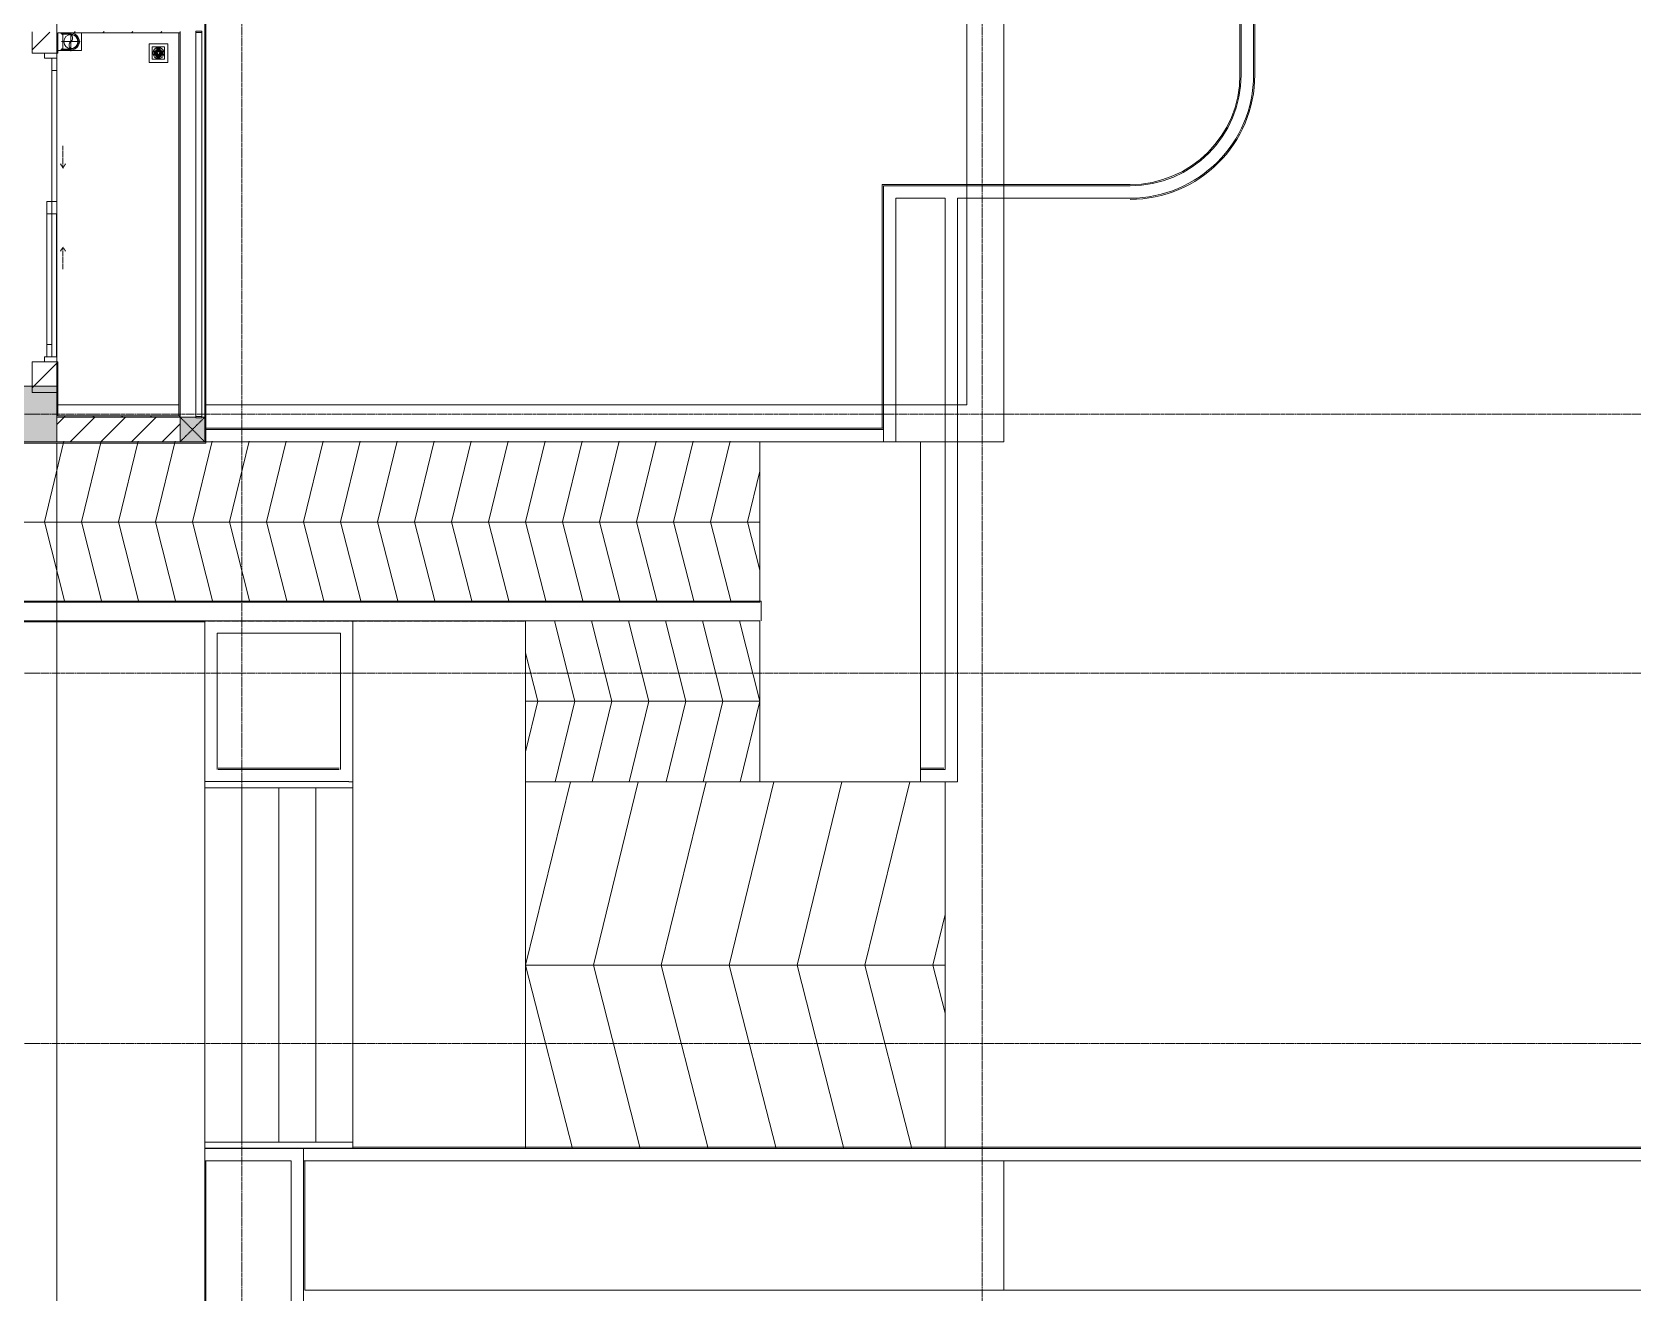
# Model space of a CAD drawing. Header units: millimetres. Extents: x 5356 to 209803, y -16346 to 109894.
# Drawn here: x 53253 to 66228, y 46415 to 56633 of the extents above; entities that cross this region are included whole.
import ezdxf

# ---------------------------------------------------------------- set-up
doc = ezdxf.new("R2010")
doc.units = ezdxf.units.MM
for name, pattern in [('Dash', [6, 3, -3]), ('Grid Line', [22.225, 12.7, -3.175, 3.175, -3.175]), ('IMPORT-CENTER _3_', [10.16, 6.35, -1.27, 1.27, -1.27]), ('IMPORT-Overhead', [3.96875, 2.38125, -1.5875])]:
    doc.linetypes.add(name, pattern=pattern)
for name, color, linetype, lineweight in [('0-1', 7, 'Continuous', 5), ('A-AREA-1', 30, 'IMPORT-Overhead', 9), ('A-DETL-THIN', 151, 'Continuous', 9), ('A-DOOR', 31, 'Continuous', 9), ('A-DOOR-FRAM', 31, 'Continuous', 9), ('A-DOOR-HDLN', 31, 'Dash', 9), ('A-FLOR', 192, 'Continuous', 9), ('A-FLOR-1', 9, 'Continuous', 9), ('A-FLOR-HRAL', 11, 'Continuous', 9), ('A-WALL', 113, 'Continuous', 9), ('A-WALL-3', 113, 'Continuous', 18), ('A-WALL-PATT-2', 9, 'Continuous', 9), ('A-WALL-PATT-3', 111, 'Continuous', 9), ('G-IMPT', 8, 'Continuous', 9), ('G-IMPT-2', 8, 'IMPORT-CENTER _3_', 9), ('I-WALL-1', 253, 'Continuous', 18), ('I-WALL-2', 9, 'Continuous', 9), ('M-EQPM', 50, 'Continuous', 9), ('S-BEAM-1', 9, 'Continuous', 9), ('S-COLS', 52, 'Continuous', 9), ('S-COLS-1', 254, 'Continuous', 5), ('S-COLS-2', 253, 'Continuous', 18), ('S-COLS-4', 52, 'Continuous', 18), ('S-COLS-5', 52, 'Dash', 9), ('S-COLS-HDLN', 52, 'Dash', 9), ('S-GRID-1', 1, 'Grid Line', 9), ('S-STRS', 31, 'Continuous', 9)]:
    doc.layers.add(name, color=color, linetype=linetype, lineweight=lineweight)
pattern_1 = [(45, (0, 0), (-116.67262, 116.67262), [])]
pattern_2 = [(45, (0, 0), (-124.4508, 124.4508), [])]

# ---------------------------------------------------------------- blocks, each defined once
blk = doc.blocks.new('NCV_TKTC_KET CAU_rvt-1-TKCS_MB ĐỊNH VỊ MỐC TỌA ĐỘ CÔNG TRÌNH')
at = {"layer": 'S-COLS-1'}
blk.add_hatch(color=256, dxfattribs=at).paths.add_polyline_path([(53453, 53312), (53453, 53762), (52603, 53762), (52603, 53312)])
at = {"layer": 'S-BEAM-1'}
blk.add_line((54453, 56633), (54453, 53512), dxfattribs=at)
at = {"layer": 'S-COLS-2'}
for p, q in [((53453, 53762), (52603, 53762)), ((53453, 53312), (53453, 53762)), ((52603, 53312), (53453, 53312))]:
    blk.add_line(p, q, dxfattribs=at)
blk = doc.blocks.new('NCV_TKTC_TANG 1_rvt-1-TKCS_MB ĐỊNH VỊ MỐC TỌA ĐỘ CÔNG TRÌNH')
at = {"layer": 'A-WALL-PATT-2'}
h = blk.add_hatch(dxfattribs=at)
h.set_pattern_fill('FP_3', color=256, style=0, pattern_type=2)
h.set_pattern_definition(pattern_1)
h.paths.add_polyline_path([(53463, 56627), (54453, 56627), (54453, 56637), (53453, 56637), (53453, 56627)])
h = blk.add_hatch(dxfattribs=at)
h.set_pattern_fill('FP_3', color=256, style=0, pattern_type=2)
h.set_pattern_definition(pattern_1)
h.paths.add_polyline_path([(53453, 53512), (53463, 53512), (53463, 53960), (53453, 53960)])
h.paths.add_polyline_path([(53463, 56460), (53463, 56627), (53453, 56627), (53453, 56460)])
h = blk.add_hatch(dxfattribs=at)
h.set_pattern_fill('FP_3', color=256, style=0, pattern_type=2)
h.set_pattern_definition(pattern_1)
h.paths.add_polyline_path([(53463, 53512), (54453, 53512), (54453, 53522), (53463, 53522)])
at = {"layer": 'A-FLOR-1'}
blk.add_line((53452, 54000), (53452, 55161), dxfattribs=at)
at = {"layer": 'I-WALL-1'}
for p, q in [((53453, 56637), (53453, 56627)), ((53453, 56627), (53453, 56460)), ((53463, 56627), (54453, 56627)), ((53463, 56460), (53463, 56627)), ((54453, 56627), (54453, 56637)), ((53453, 56460), (53463, 56460)), ((53453, 53960), (53453, 53512)), ((53463, 53960), (53453, 53960)), ((53463, 53522), (53463, 53960)), ((53453, 53512), (53463, 53512)), ((54453, 53522), (53463, 53522)), ((53463, 53512), (54453, 53512)), ((54453, 53512), (54453, 53522))]:
    blk.add_line(p, q, dxfattribs=at)
at = {"layer": 'I-WALL-2'}
for p, q in [((54443, 53522), (54443, 56627)), ((54453, 56627), (54453, 53522))]:
    blk.add_line(p, q, dxfattribs=at)
blk = doc.blocks.new('DEG_02-DEG_03 - DEG_02-2500x2400mm-CỬA ĐI 02 CÁNH TRƯỢT-625766-TKCS_MB ĐỊNH VỊ MỐC TỌA ĐỘ CÔNG TRÌNH')
at = {"layer": 'A-DOOR'}
for p, q in [((-1110, 100), (-1210, 100)), ((-1210, 100), (-1210, 60)), ((-1210, 60), (-1110, 60)), ((-1110, 60), (-1110, 100)), ((-1110, 100), (-50, 100)), ((-50, 60), (-1110, 60)), ((50, 100), (-50, 100)), ((-50, 100), (-50, 60)), ((50, 60), (-50, 60)), ((-50, 60), (-50, 20)), ((-50, 60), (50, 60)), ((-50, 20), (50, 20)), ((50, 60), (50, 100)), ((50, 20), (50, 60)), ((50, 60), (1110, 60)), ((1110, 20), (50, 20)), ((1210, 60), (1110, 60)), ((1110, 60), (1110, 20)), ((1110, 20), (1210, 20)), ((1210, 20), (1210, 60))]:
    blk.add_line(p, q, dxfattribs=at)
at = {"layer": 'A-DOOR-FRAM'}
for p, q in [((-1210, 100), (-1250, 100)), ((-1250, 100), (-1250, 0)), ((-1250, 0), (-1210, 0)), ((-1210, 0), (-1210, 100)), ((1250, 100), (1210, 100)), ((1210, 100), (1210, 0)), ((1210, 0), (1250, 0)), ((1250, 0), (1250, 100))]:
    blk.add_line(p, q, dxfattribs=at)
at = {"layer": 'A-DOOR-HDLN'}
for p, q in [((-500, 151), (-320, 151)), ((-320, 151), (-355, 171)), ((-320, 151), (-355, 131)), ((320, 151), (355, 171)), ((320, 151), (355, 131)), ((500, 151), (320, 151))]:
    blk.add_line(p, q, dxfattribs=at)
blk = doc.blocks.new('Railing - 50 x 10mm-1251311-TKCS_MB ĐỊNH VỊ MỐC TỌA ĐỘ CÔNG TRÌNH')
at = {"layer": 'A-FLOR-HRAL'}
for p, q in [((25, 5), (-25, 5)), ((-25, 5), (-25, -5)), ((25, -5), (25, 5)), ((-25, -5), (25, -5))]:
    blk.add_line(p, q, dxfattribs=at)
blk = doc.blocks.new('Railing - Railing-1598497-TKCS_MB ĐỊNH VỊ MỐC TỌA ĐỘ CÔNG TRÌNH')
at = {"layer": 'A-FLOR-HRAL'}
for p, q in [((54579, 56630), (54579, 53517)), ((54629, 53517), (54629, 56630))]:
    blk.add_line(p, q, dxfattribs=at)
for p in [(54604, 56635), (54604, 53512)]:
    blk.add_blockref('Railing - 50 x 10mm-1251311-TKCS_MB ĐỊNH VỊ MỐC TỌA ĐỘ CÔNG TRÌNH', p)
blk = doc.blocks.new('TKTC_XREF_251221_MB TANG 1 - TKTC_XREF_260130_MB TANG 1_dwg_THU NUOC - THU NUOC-444531-TKCS_MB TẦNG 1-4202124-TKCS_MB ĐỊNH VỊ MỐC TỌA ĐỘ CÔNG TRÌNH')
at = {"layer": 'M-EQPM'}
for p, q in [((-23, 11), (41, 11)), ((41, 5), (-23, 5)), ((-11, 23), (28, 23)), ((28, 17), (-11, 17)), ((-1, 36), (19, 36)), ((19, 30), (-1, 30)), ((-23, -14), (41, -14)), ((41, -20), (-23, -20)), ((-11, -26), (28, -26)), ((28, -32), (-11, -32)), ((-1, -38), (19, -38)), ((19, -44), (-1, -44))]:
    blk.add_line(p, q, dxfattribs=at)
at = {"layer": 'M-EQPM', "flags": 128}
for points in [[(84, -79), (84, 71), (-66, 71), (-66, -79)], [(59, -54), (59, 46), (-41, 46), (-41, -54)]]:
    blk.add_lwpolyline(points, close=True, dxfattribs=at)
for points in [[(-23, -1), (1, -1), (1, -7), (-23, -7)], [(41, -7), (17, -7), (17, -1), (41, -1)]]:
    blk.add_lwpolyline(points, dxfattribs=at)
at = {"layer": 'M-EQPM'}
for centre, radius, start, end in [((9, -4), 45, 360, 180), ((9, -4), 45, 360, 180), ((-23, 8), 3, 90, 270), ((-11, 20), 3, 90, 270), ((-1, 33), 3, 90, 270), ((19, 33), 3, 270, 90), ((28, 20), 3, 270, 90), ((41, 8), 3, 270, 90), ((9, -4), 45, 180, 360), ((9, -4), 45, 180, 360), ((-23, -4), 3, 90, 270), ((-23, -17), 3, 90, 270), ((-11, -29), 3, 90, 270), ((-1, -41), 3, 90, 270), ((19, -41), 3, 270, 90), ((28, -29), 3, 270, 90), ((41, -4), 3, 270, 90), ((41, -17), 3, 270, 90)]:
    blk.add_arc(centre, radius, start, end, dxfattribs=at)
blk = doc.blocks.new('TKTC_XREF_251221_MB TANG 1 - TKTC_XREF_260130_MB TANG 1_dwg_CUM U_DN100-V212-TKCS_MB ĐỊNH VỊ MỐC TỌA ĐỘ CÔNG TRÌNH')
at = {"layer": 'G-IMPT'}
blk.add_hatch(color=256, dxfattribs=at).paths.add_polyline_path([(0, 61), (16, 59), (30, 53), (43, 43), (53, 30), (59, 16), (61, 0), (59, -16), (53, -31), (43, -43), (30, -53), (16, -59), (0, -61), (0, -57), (15, -55), (28, -49), (40, -40), (49, -29), (55, -15), (57, 0), (55, 15), (49, 28), (40, 40), (28, 49), (15, 55), (0, 57)])
for p, q in [((-79, 67), (-79, 63)), ((-77, 67), (-77, 63)), ((-75, 67), (-75, 63)), ((-73, 69), (-73, 61)), ((-67, 68), (-72, 68)), ((-67, 62), (-72, 62)), ((-65, 69), (0, 69)), ((-79, -63), (-79, -67)), ((-77, -63), (-77, -67)), ((-75, -63), (-75, -67)), ((-73, -61), (-73, -69)), ((-67, -62), (-72, -62)), ((-67, -68), (-72, -68)), ((-67, -73), (-67, -71)), ((-65, -69), (0, -69))]:
    blk.add_line(p, q, dxfattribs=at)
at = {"layer": 'G-IMPT', "flags": 128}
for points in [[(-73, 68), (-78, 68), (-78, 62), (-73, 62)], [(-72, 59), (-67, 59), (-67, 71), (-72, 71)], [(-67, 71), (-67, 73), (-65, 73), (-65, 57), (-67, 57), (-67, 59)], [(-65, 61), (0, 61), (0, 57)], [(-73, -62), (-78, -62), (-78, -68), (-73, -68)], [(-72, -71), (-67, -71), (-67, -59), (-72, -59)], [(-67, -59), (-67, -57), (-65, -57), (-65, -72)], [(-65, -61), (0, -61), (0, -57)]]:
    blk.add_lwpolyline(points, dxfattribs=at)
at = {"layer": 'G-IMPT'}
for centre, radius, start, end in [((-78, 67), 0.96, 90, 180), ((-78, 63), 0.96, 180, 270), ((-71, 69), 1.56, 112.6199, 247.3801), ((-68, 65), 4.8, 143.1301, 216.8699), ((-71, 61), 1.56, 112.6199, 247.3801), ((0, 0), 69, 270, 90), ((0, 0), 61, 270, 90), ((0, 0), 57, 270, 90), ((-78, -63), 0.96, 90, 180), ((-78, -67), 0.96, 180, 270), ((-71, -61), 1.56, 112.6199, 247.3801), ((-68, -65), 4.8, 143.1301, 216.8699), ((-71, -69), 1.56, 112.6199, 247.3801)]:
    blk.add_arc(centre, radius, start, end, dxfattribs=at)
blk = doc.blocks.new('TKTC_XREF_251221_MB TANG 1 - TKTC_XREF_260130_MB TANG 1_dwg_$cc-V213-TKCS_MB ĐỊNH VỊ MỐC TỌA ĐỘ CÔNG TRÌNH')
at = {"layer": 'G-IMPT'}
blk.add_circle((0, 0), 0.5, dxfattribs=at)
for centre, radius, start, end in [((0, 0), 0.5, 90, 270), ((0.19, 0.25), 0.313, 126.8699, 233.1301), ((-0.19, -0.25), 0.313, 306.8699, 53.1301)]:
    blk.add_arc(centre, radius, start, end, dxfattribs=at)
at = {"layer": 'G-IMPT-2'}
for p, q in [((-0.67, 0), (0.67, 0)), ((0, -0.67), (0, 0.64))]:
    blk.add_line(p, q, dxfattribs=at)
blk = doc.blocks.new('TKTC_XREF_251221_MB TANG 1 - TKTC_XREF_260130_MB TANG 1_dwg-4202109-TKCS_MB ĐỊNH VỊ MỐC TỌA ĐỘ CÔNG TRÌNH')
at = {"layer": 'G-IMPT'}
blk.add_line((-149649, -344719), (-149649, -344864), dxfattribs=at)
at = {"layer": 'G-IMPT', "flags": 128}
for points in [[(-149649, -344719), (-149649, -344864), (-149689, -344864)], [(-149649, -344864), (-149499, -344864), (-149499, -344720)]]:
    blk.add_lwpolyline(points, dxfattribs=at)
at = {"extrusion": (0, 0, -1)}
for name, xscale, yscale, zscale, rotation in [('TKTC_XREF_251221_MB TANG 1 - TKTC_XREF_260130_MB TANG 1_dwg_CUM U_DN100-V212-TKCS_MB ĐỊNH VỊ MỐC TỌA ĐỘ CÔNG TRÌNH', 0.9975000000000006, 0.9975000000000006, -0.9975000000000006, 180.000991338195), ('TKTC_XREF_251221_MB TANG 1 - TKTC_XREF_260130_MB TANG 1_dwg_$cc-V213-TKCS_MB ĐỊNH VỊ MỐC TỌA ĐỘ CÔNG TRÌNH', 113.7150000000073, 113.7150000000073, -113.7150000000073, 359.9990086636432)]:
    blk.add_blockref(name, (149584, -344792), dxfattribs=dict(at, xscale=xscale, yscale=yscale, zscale=zscale, rotation=rotation))
at = {"extrusion": (0, 0, -1), "zscale": -1}
blk.add_blockref('TKTC_XREF_251221_MB TANG 1 - TKTC_XREF_260130_MB TANG 1_dwg_THU NUOC - THU NUOC-444531-TKCS_MB TẦNG 1-4202124-TKCS_MB ĐỊNH VỊ MỐC TỌA ĐỘ CÔNG TRÌNH', (148865, -344881), dxfattribs=at)
blk = doc.blocks.new('TKTC_XREF_251221_MB TANG 1 - TKTC_XREF_251221_MB TANG 1-2038492-TKCS_MB ĐỊNH VỊ MỐC TỌA ĐỘ CÔNG TRÌNH')
blk.add_blockref('TKTC_XREF_251221_MB TANG 1 - TKTC_XREF_260130_MB TANG 1_dwg-4202109-TKCS_MB ĐỊNH VỊ MỐC TỌA ĐỘ CÔNG TRÌNH', (169499, 384110))
blk = doc.blocks.new('TKTC_NAP THAM BE NUOC NGAM_260130 - TKTC_XREF_260130_NAP THAM BE NUOC NGAM_dwg-4013458-TKCS_MB ĐỊNH VỊ MỐC TỌA ĐỘ CÔNG TRÌNH')
at = {"layer": 'G-IMPT'}
for p, q in [((-149709, 149578), (-149709, 150738)), ((-149709, 149578), (-149709, 150738)), ((-148719, 149190), (-149699, 149190)), ((-148719, 149190), (-149699, 149190)), ((-142334, 149190), (-148499, 149190)), ((-149709, 148880), (-149709, 140125))]:
    blk.add_line(p, q, dxfattribs=at)
at = {"layer": 'G-IMPT', "flags": 128}
for points in [[(-149699, 153615), (-142334, 153615), (-142334, 149190), (-148499, 149190)], [(-149699, 153615), (-142334, 153615), (-142334, 149190)], [(-135209, 141325), (-135209, 153615), (-142034, 153615), (-142034, 148890), (-148499, 148890)]]:
    blk.add_lwpolyline(points, dxfattribs=at)
blk = doc.blocks.new('TKTC_NAP THAM BE NUOC NGAM_260130 - NẮP THĂM BỂ NƯỚC NGẦM-2336355-TKCS_MB ĐỊNH VỊ MỐC TỌA ĐỘ CÔNG TRÌNH')
blk.add_blockref('TKTC_NAP THAM BE NUOC NGAM_260130 - TKTC_XREF_260130_NAP THAM BE NUOC NGAM_dwg-4013458-TKCS_MB ĐỊNH VỊ MỐC TỌA ĐỘ CÔNG TRÌNH', (150009, -139815))
blk = doc.blocks.new('Top Rail Type - Top Rail_Internal_-2412085-TKCS_MB ĐỊNH VỊ MỐC TỌA ĐỘ CÔNG TRÌNH')
at = {"layer": 'A-FLOR-HRAL'}
for p, q in [((54653, 47587), (54653, 47637)), ((54653, 47637), (55853, 47637)), ((55853, 47637), (55853, 47587)), ((55853, 47587), (54653, 47587))]:
    blk.add_line(p, q, dxfattribs=at)
blk = doc.blocks.new('Top Rail Type - Top Rail_Internal_-V341-TKCS_MB ĐỊNH VỊ MỐC TỌA ĐỘ CÔNG TRÌNH')
at = {"layer": 'A-FLOR-HRAL'}
for p, q in [((54653, 47587), (54653, 47637)), ((55853, 47637), (54653, 47637)), ((55853, 47587), (55853, 47637)), ((55853, 47587), (54653, 47587))]:
    blk.add_line(p, q, dxfattribs=at)
blk = doc.blocks.new('Top Rail Type - Top Rail_Internal_-2412096-TKCS_MB ĐỊNH VỊ MỐC TỌA ĐỘ CÔNG TRÌNH')
at = {"layer": 'A-FLOR-HRAL'}
for p, q in [((54653, 50508), (54653, 50558)), ((54653, 50558), (55819, 50558)), ((55853, 50508), (54653, 50508)), ((55853, 50558), (55853, 50508))]:
    blk.add_line(p, q, dxfattribs=at)
blk = doc.blocks.new('Top Rail Type - Top Rail_Internal_-V342-TKCS_MB ĐỊNH VỊ MỐC TỌA ĐỘ CÔNG TRÌNH')
at = {"layer": 'A-FLOR-HRAL'}
for p, q in [((54653, 50508), (54653, 50558)), ((55819, 50558), (54653, 50558)), ((55853, 50508), (54653, 50508)), ((55853, 50508), (55853, 50558))]:
    blk.add_line(p, q, dxfattribs=at)
blk = doc.blocks.new('G1_SOF - BO TRU - 200x200-3050151-TKCS_MB ĐỊNH VỊ MỐC TỌA ĐỘ CÔNG TRÌNH')
at = {"layer": 'S-COLS-HDLN'}
for p, q in [((-100, 100), (100, -100)), ((100, 100), (-100, -100))]:
    blk.add_line(p, q, dxfattribs=at)

msp = doc.modelspace()

# ---------------------------------------------------------------- hatches: boundary and pattern name
at = {"layer": 'A-WALL-PATT-3'}
h = msp.add_hatch(dxfattribs=at)
h.set_pattern_fill('FP_1', color=256, style=0, pattern_type=2)
h.set_pattern_definition(pattern_2)
h.paths.add_polyline_path([(53352.6, 53711.9), (53452.6, 53711.9), (53452.6, 53960.3), (53252.6, 53960.3), (53252.6, 53711.9)])
h.paths.add_polyline_path([(53452.6, 56460.3), (53452.6, 56631.9), (53252.6, 56631.9), (53252.6, 56460.3), (53352.6, 56460.3)])
h = msp.add_hatch(dxfattribs=at)
h.set_pattern_fill('FP_1', color=256, style=0, pattern_type=2)
h.set_pattern_definition(pattern_2)
h.paths.add_polyline_path([(53452.6, 53311.9), (54452.6, 53311.9), (54452.6, 53511.9), (53452.6, 53511.9)])
at = {"layer": 'S-COLS-1'}
msp.add_hatch(color=256, dxfattribs=at).paths.add_polyline_path([(54628.6, 53311.9), (54652.6, 53311.9), (54652.6, 53511.9), (54628.6, 53511.9), (54628.6, 53506.9), (54578.6, 53506.9), (54578.6, 53511.9), (54452.6, 53511.9), (54452.6, 53311.9), (54578.6, 53311.9)])

# ---------------------------------------------------------------- linework, layer by layer
at = {"layer": 'A-AREA-1'}
for p, q in [((60452.5, 50557.9), (60452.5, 53311.9)), ((52727.6, 51857.5), (57252.6, 51857.5)), ((54652.6, 51857.5), (54652.6, 50557.5)), ((57252.6, 51857.5), (57252.6, 50557.9)), ((54652.6, 50507.5), (54652.6, 47636.7)), ((54652.6, 47636.7), (54652.6, 50507.5)), ((55852.6, 50557.9), (55852.6, 47586.7)), ((57252.6, 50557.9), (60452.5, 50557.9)), ((54652.6, 46036.9), (54652.6, 47586.7)), ((55852.6, 47586.7), (55819.3, 47586.7))]:
    msp.add_line(p, q, dxfattribs=at)
at = {"layer": 'A-DETL-THIN'}
for p, q in [((50352.5, 53311.9), (59152.5, 53311.9)), ((59152.5, 53311.9), (50352.5, 53311.9)), ((53352.5, 52663.9), (53511.8, 53315.9)), ((53652.5, 52663.9), (53811.8, 53315.9)), ((53952.5, 52663.9), (54111.8, 53315.9)), ((54252.5, 52663.9), (54411.8, 53315.9)), ((54552.5, 52663.9), (54711.8, 53315.9)), ((54852.5, 52663.9), (55011.8, 53315.9)), ((55152.5, 52663.9), (55311.8, 53315.9)), ((55452.5, 52663.9), (55611.8, 53315.9)), ((55752.5, 52663.9), (55911.8, 53315.9)), ((56052.5, 52663.9), (56211.8, 53315.9)), ((56352.5, 52663.9), (56511.8, 53315.9)), ((56652.5, 52663.9), (56811.8, 53315.9)), ((56952.5, 52663.9), (57111.8, 53315.9)), ((57252.5, 52663.9), (57411.8, 53315.9)), ((57552.5, 52663.9), (57711.8, 53315.9)), ((57852.5, 52663.9), (58011.8, 53315.9)), ((58152.5, 52663.9), (58311.8, 53315.9)), ((58452.5, 52663.9), (58611.8, 53315.9)), ((58752.5, 52663.9), (58911.8, 53315.9)), ((59152.5, 53311.9), (59152.5, 52011.9)), ((59152.5, 52011.9), (59152.5, 53311.9)), ((59052.5, 52663.9), (59152.5, 53073.1)), ((50352.5, 52661.9), (59152.5, 52661.9)), ((53352.5, 52663.9), (53519.2, 52011.9)), ((53652.5, 52663.9), (53819.2, 52011.9)), ((53952.5, 52663.9), (54119.2, 52011.9)), ((54252.5, 52663.9), (54419.2, 52011.9)), ((54552.5, 52663.9), (54719.2, 52011.9)), ((54852.5, 52663.9), (55019.2, 52011.9)), ((55152.5, 52663.9), (55319.2, 52011.9)), ((55452.5, 52663.9), (55619.2, 52011.9)), ((55752.5, 52663.9), (55919.2, 52011.9)), ((56052.5, 52663.9), (56219.2, 52011.9)), ((56352.5, 52663.9), (56519.2, 52011.9)), ((56652.5, 52663.9), (56819.2, 52011.9)), ((56952.5, 52663.9), (57119.2, 52011.9)), ((57252.5, 52663.9), (57419.2, 52011.9)), ((57552.5, 52663.9), (57719.2, 52011.9)), ((57852.5, 52663.9), (58019.2, 52011.9)), ((58152.5, 52663.9), (58319.2, 52011.9)), ((58452.5, 52663.9), (58619.2, 52011.9)), ((58752.5, 52663.9), (58919.2, 52011.9)), ((59052.5, 52663.9), (59152.5, 52272.7)), ((59152.5, 52011.9), (50352.5, 52011.9)), ((50352.5, 52011.9), (59152.5, 52011.9)), ((57252.6, 51861.9), (59152.5, 51861.9)), ((57252.6, 50557.9), (57252.6, 51861.9)), ((57652.5, 51209.9), (57485.8, 51861.9)), ((57952.5, 51209.9), (57785.8, 51861.9)), ((58252.5, 51209.9), (58085.8, 51861.9)), ((58552.5, 51209.9), (58385.8, 51861.9)), ((58852.5, 51209.9), (58685.8, 51861.9)), ((59152.5, 51209.9), (58985.8, 51861.9)), ((59152.5, 51861.9), (59152.5, 50557.9)), ((57352.5, 51209.9), (57252.6, 51600.9)), ((57252.6, 51209.9), (59152.5, 51209.9)), ((57352.5, 51209.9), (57252.6, 50801)), ((57652.5, 51209.9), (57493.1, 50557.9)), ((57952.5, 51209.9), (57793.1, 50557.9)), ((58252.5, 51209.9), (58093.1, 50557.9)), ((58552.5, 51209.9), (58393.1, 50557.9)), ((58852.5, 51209.9), (58693.1, 50557.9)), ((59152.5, 51209.9), (58993.1, 50557.9)), ((57252.6, 49072.1), (57615.8, 50557.9)), ((60652.6, 50557.9), (57252.6, 50557.9)), ((57252.6, 50557.9), (57252.6, 47586.3)), ((59152.5, 50557.9), (57252.6, 50557.9)), ((57802.6, 49072.1), (58165.8, 50557.9)), ((58352.6, 49072.1), (58715.8, 50557.9)), ((58902.6, 49072.1), (59265.8, 50557.9)), ((59452.6, 49072.1), (59815.8, 50557.9)), ((60002.6, 49072.1), (60365.8, 50557.9)), ((60652.6, 47586.3), (60652.6, 50557.9)), ((60552.6, 49072.1), (60652.6, 49481)), ((57252.6, 49072.1), (57632.4, 47586.3)), ((57252.6, 49072.1), (60652.6, 49072.1)), ((57802.6, 49072.1), (58182.4, 47586.3)), ((58352.6, 49072.1), (58732.4, 47586.3)), ((58902.6, 49072.1), (59282.4, 47586.3)), ((59452.6, 49072.1), (59832.4, 47586.3)), ((60002.6, 49072.1), (60382.4, 47586.3)), ((60552.6, 49072.1), (60652.6, 48681.2)), ((57252.6, 47586.3), (60652.6, 47586.3))]:
    msp.add_line(p, q, dxfattribs=at)
at = {"layer": 'A-FLOR'}
for p, q in [((60252.5, 53311.9), (60452.5, 53311.9)), ((60452.5, 53311.9), (60452.5, 50667.9)), ((57252.6, 47596.3), (57252.6, 51861.9)), ((57252.6, 50557.9), (57252.6, 51861.9)), ((54652.6, 47636.7), (54652.6, 50507.5)), ((60452.5, 50557.9), (57252.6, 50557.9)), ((60652.6, 50557.9), (60652.6, 47596.3)), ((60652.6, 47596.3), (60652.6, 50557.9)), ((54652.6, 45836.9), (54652.6, 47586.7)), ((61127.6, 47486.3), (61127.6, 46437.4))]:
    msp.add_line(p, q, dxfattribs=at)
at = {"layer": 'A-WALL'}
for p, q in [((63042.6, 56286.3), (63042.6, 61258.6)), ((63052.6, 56286.3), (63052.6, 61258.6)), ((63152.6, 61258.6), (63152.6, 56286.3)), ((63162.6, 61258.6), (63162.6, 56286.3)), ((54652.6, 53511.9), (54652.6, 56625.2)), ((54662.6, 56625.2), (54662.6, 53511.9)), ((60142.5, 53421.9), (60142.5, 55396.3)), ((60142.5, 55396.3), (62152.6, 55396.3)), ((60152.5, 55386.3), (62152.6, 55386.3)), ((60152.5, 55386.3), (60152.5, 53311.9)), ((60652.6, 55286.3), (60252.5, 55286.3)), ((60252.5, 55286.3), (60252.5, 53311.9)), ((60652.6, 50657.9), (60652.6, 55286.3)), ((62152.6, 55286.3), (60752.6, 55286.3)), ((60752.6, 55286.3), (60752.6, 50557.9)), ((53452.6, 55160.3), (53452.6, 54000.3)), ((54452.6, 53311.9), (54452.6, 53511.9)), ((54662.6, 53421.9), (60152.5, 53421.9)), ((54662.6, 53411.9), (60152.5, 53411.9)), ((60252.5, 53311.9), (54662.6, 53311.9)), ((50342.5, 52021.9), (59162.5, 52021.9)), ((59152.5, 52011.9), (50352.5, 52011.9)), ((59162.5, 52021.9), (59162.5, 51861.9)), ((54652.6, 51851.9), (50342.5, 51851.9)), ((50352.5, 51861.9), (59152.5, 51861.9)), ((54652.6, 50557.5), (54652.6, 51861.9)), ((55852.6, 51851.9), (55852.6, 50557.5)), ((55752.6, 51761.9), (54752.6, 51761.9)), ((54752.6, 51761.9), (54752.6, 50657.5)), ((55752.6, 50657.5), (55752.6, 51761.9)), ((54762.6, 50667.5), (55742.6, 50667.5)), ((54762.6, 50657.5), (55742.6, 50657.5)), ((60452.5, 50667.9), (60452.5, 50557.9)), ((60452.5, 50667.9), (60642.6, 50667.9)), ((60652.6, 50657.9), (60452.5, 50657.9)), ((55819.3, 50557.5), (55852.6, 50557.5)), ((60752.6, 50557.9), (60452.5, 50557.9)), ((75927.6, 47586.3), (54652.6, 47586.3)), ((55452.6, 45137.4), (55452.6, 47586.3)), ((55852.6, 47596.3), (75937.6, 47596.3)), ((55352.6, 47486.3), (54652.6, 47486.3)), ((54652.6, 45836.9), (54652.6, 47486.3)), ((54662.6, 47486.3), (54662.6, 45826.9)), ((55352.6, 45237.4), (55352.6, 47486.3)), ((75827.6, 47486.3), (55452.6, 47486.3)), ((55462.6, 47486.3), (55462.6, 46437.4)), ((55462.6, 46437.4), (75927.6, 46437.4))]:
    msp.add_line(p, q, dxfattribs=at)
for radius, end in [(900, 0), (1000, 360), (1010, 360), (1000, 0), (890, 0), (900, 0)]:
    msp.add_arc((62152.6, 56286.3), radius, 270, end, dxfattribs=at)
at = {"layer": 'A-WALL-3'}
for p, q in [((53452.6, 56833.3), (53452.6, 56460.3)), ((54652.6, 56833.3), (54652.6, 56625.2)), ((54662.6, 56625.2), (54662.6, 56843.3)), ((53252.6, 56633.3), (53252.6, 56460.3)), ((54652.6, 56625.2), (54662.6, 56625.2)), ((53252.6, 56460.3), (53352.6, 56460.3)), ((53252.6, 53960.3), (53252.6, 53711.9)), ((53352.6, 53960.3), (53252.6, 53960.3)), ((53452.6, 53711.9), (53452.6, 53960.3)), ((53252.6, 53711.9), (53452.6, 53711.9)), ((54452.6, 53511.9), (53452.6, 53511.9)), ((53452.6, 53511.9), (53452.6, 53311.9)), ((54662.6, 53511.9), (54652.6, 53511.9)), ((54652.6, 53511.9), (54652.6, 53311.9)), ((54662.6, 53301.9), (54662.6, 53511.9)), ((54652.6, 53311.9), (48852.5, 53311.9)), ((48862.5, 53301.9), (54662.6, 53301.9))]:
    msp.add_line(p, q, dxfattribs=at)
at = {"layer": 'S-COLS'}
msp.add_line((54452.6, 53511.9), (54452.6, 53311.9), dxfattribs=at)
at = {"layer": 'S-COLS-4'}
for p, q in [((54578.6, 53511.9), (54452.6, 53511.9)), ((54652.6, 53511.9), (54628.6, 53511.9)), ((54652.6, 53311.9), (54652.6, 53511.9)), ((54452.6, 53311.9), (54652.6, 53311.9))]:
    msp.add_line(p, q, dxfattribs=at)
at = {"layer": 'S-GRID-1'}
for p, q in [((54952.6, 20960.6), (54952.6, 80482.7)), ((60952.6, 20960.6), (60952.6, 80482.7)), ((131551.8, 53536.9), (29351.8, 53536.9)), ((131551.8, 51436.9), (29351.8, 51436.9)), ((131551.8, 48436.9), (29351.8, 48436.9))]:
    msp.add_line(p, q, dxfattribs=at)
at = {"layer": 'S-STRS'}
for p, q in [((54652.6, 47636.7), (54652.6, 50507.5)), ((54952.6, 47636.7), (54952.6, 50507.5)), ((55252.6, 47636.7), (55252.6, 50507.5)), ((55552.6, 47636.7), (55552.6, 50507.5)), ((55852.6, 47636.7), (55852.6, 50507.5))]:
    msp.add_line(p, q, dxfattribs=at)

# ---------------------------------------------------------------- block references
at = {"layer": '0-1'}
for name in ['NCV_TKTC_KET CAU_rvt-1-TKCS_MB ĐỊNH VỊ MỐC TỌA ĐỘ CÔNG TRÌNH', 'NCV_TKTC_TANG 1_rvt-1-TKCS_MB ĐỊNH VỊ MỐC TỌA ĐỘ CÔNG TRÌNH']:
    msp.add_blockref(name, (0, 0), dxfattribs=at)
at = {"layer": 'A-DOOR', "rotation": 269.9999999999999}
msp.add_blockref('DEG_02-DEG_03 - DEG_02-2500x2400mm-CỬA ĐI 02 CÁNH TRƯỢT-625766-TKCS_MB ĐỊNH VỊ MỐC TỌA ĐỘ CÔNG TRÌNH', (53352.6, 55210.3), dxfattribs=at)
at = {"layer": 'A-FLOR-HRAL'}
for name in ['Railing - Railing-1598497-TKCS_MB ĐỊNH VỊ MỐC TỌA ĐỘ CÔNG TRÌNH', 'Top Rail Type - Top Rail_Internal_-2412096-TKCS_MB ĐỊNH VỊ MỐC TỌA ĐỘ CÔNG TRÌNH', 'Top Rail Type - Top Rail_Internal_-V342-TKCS_MB ĐỊNH VỊ MỐC TỌA ĐỘ CÔNG TRÌNH', 'Top Rail Type - Top Rail_Internal_-2412085-TKCS_MB ĐỊNH VỊ MỐC TỌA ĐỘ CÔNG TRÌNH', 'Top Rail Type - Top Rail_Internal_-V341-TKCS_MB ĐỊNH VỊ MỐC TỌA ĐỘ CÔNG TRÌNH']:
    msp.add_blockref(name, (0, 0), dxfattribs=at)
at = {"layer": 'M-EQPM'}
for name, p in [('TKTC_XREF_251221_MB TANG 1 - TKTC_XREF_251221_MB TANG 1-2038492-TKCS_MB ĐỊNH VỊ MỐC TỌA ĐỘ CÔNG TRÌNH', (33652.6, 17236.9)), ('TKTC_NAP THAM BE NUOC NGAM_260130 - NẮP THĂM BỂ NƯỚC NGẦM-2336355-TKCS_MB ĐỊNH VỊ MỐC TỌA ĐỘ CÔNG TRÌNH', (53152.6, 44236.9))]:
    msp.add_blockref(name, p, dxfattribs=at)
at = {"layer": 'S-COLS-5'}
msp.add_blockref('G1_SOF - BO TRU - 200x200-3050151-TKCS_MB ĐỊNH VỊ MỐC TỌA ĐỘ CÔNG TRÌNH', (54552.6, 53411.9), dxfattribs=at)

doc.saveas('drawing.dxf')
